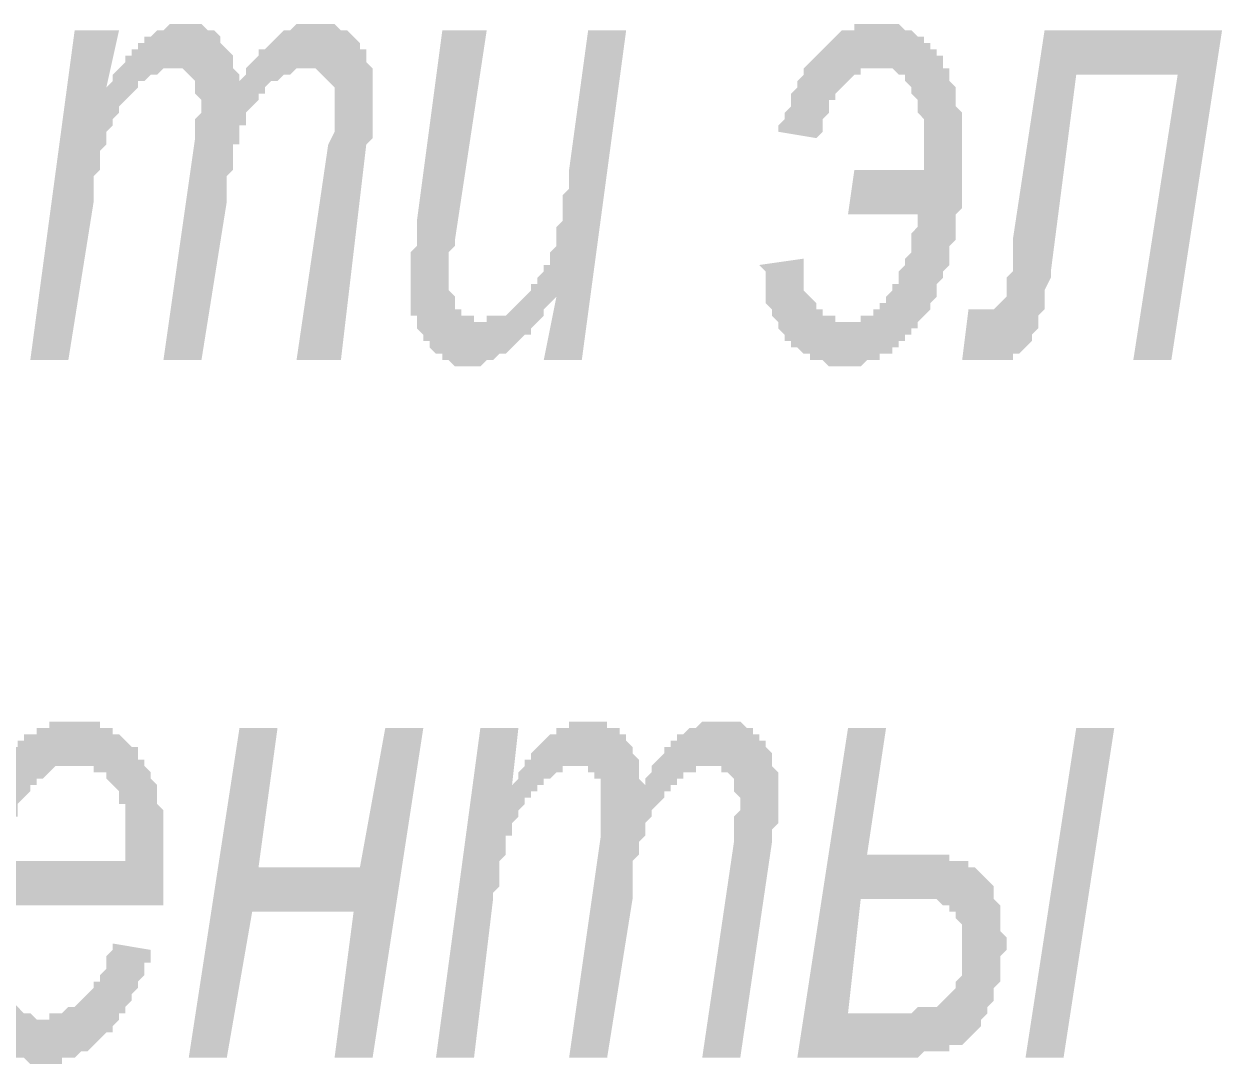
# Model space of a CAD drawing. Header units: millimetres. Extents: x 1372 to 666090, y 1285 to 31551.
# Drawn here: x 573663 to 574451, y 8653 to 9337 of the extents above; entities that cross this region are included whole.
import ezdxf

# ---------------------------------------------------------------- set-up
doc = ezdxf.new("R2010")
doc.units = ezdxf.units.MM
doc.layers.add('PDF _75-АЗ Штамп', color=7, linetype='Continuous')

msp = doc.modelspace()

# ---------------------------------------------------------------- hatches: boundary and pattern name
at = {"layer": 'PDF _75-АЗ Штамп', "transparency": 33554559}
for points in [[(573666.86, 9115.95), (573696.06, 9332.83), (573725.25, 9332.83), (573716.91, 9295.29), (573721.08, 9299.46), (573721.08, 9303.63), (573725.25, 9307.8), (573729.42, 9311.97), (573729.42, 9316.15), (573733.59, 9316.15), (573733.59, 9320.32), (573737.77, 9320.32), (573737.77, 9324.49), (573741.94, 9324.49), (573741.94, 9328.66), (573741.94, 9328.66), (573746.11, 9328.66), (573750.28, 9332.83), (573750.28, 9332.83), (573754.45, 9332.83), (573758.62, 9337), (573758.62, 9337), (573762.79, 9337), (573766.96, 9337), (573766.96, 9337), (573771.13, 9337), (573775.3, 9337), (573775.3, 9337), (573779.47, 9337), (573783.64, 9332.83), (573783.64, 9332.83), (573787.81, 9332.83), (573791.98, 9328.66), (573791.98, 9328.66), (573791.98, 9324.49), (573796.15, 9320.32), (573796.15, 9320.32), (573800.32, 9316.15), (573800.32, 9311.97), (573800.32, 9307.8), (573804.5, 9303.63), (573804.5, 9299.46), (573804.5, 9295.29), (573804.5, 9299.46), (573808.67, 9303.63), (573808.67, 9307.8), (573812.84, 9311.97), (573812.84, 9311.97), (573817.01, 9316.15), (573817.01, 9320.32), (573821.18, 9320.32), (573825.35, 9324.49), (573825.35, 9324.49), (573829.52, 9328.66), (573829.52, 9328.66), (573829.52, 9328.66), (573833.69, 9332.83), (573837.86, 9332.83), (573837.86, 9332.83), (573842.03, 9337), (573846.2, 9337), (573846.2, 9337), (573850.37, 9337), (573854.54, 9337), (573854.54, 9337), (573858.71, 9337), (573862.88, 9337), (573862.88, 9337), (573867.06, 9337), (573871.23, 9332.83), (573871.23, 9332.83), (573875.4, 9332.83), (573879.57, 9328.66), (573879.57, 9328.66), (573883.74, 9324.49), (573883.74, 9324.49), (573883.74, 9320.32), (573887.91, 9320.32), (573887.91, 9316.15), (573887.91, 9311.97), (573892.08, 9307.8), (573892.08, 9303.63), (573892.08, 9299.46), (573892.08, 9295.29), (573892.08, 9291.12), (573892.08, 9286.95), (573892.08, 9286.95), (573892.08, 9282.78), (573892.08, 9278.61), (573892.08, 9274.44), (573892.08, 9270.27), (573892.08, 9266.1), (573892.08, 9261.93), (573887.91, 9257.76), (573887.91, 9257.76), (573871.23, 9115.95), (573842.03, 9115.95), (573862.88, 9257.76), (573867.06, 9266.1), (573867.06, 9270.27), (573867.06, 9274.44), (573867.06, 9278.61), (573867.06, 9282.78), (573867.06, 9282.78), (573867.06, 9282.78), (573867.06, 9286.95), (573867.06, 9291.12), (573867.06, 9295.29), (573862.88, 9299.46), (573862.88, 9299.46), (573858.71, 9303.63), (573858.71, 9303.63), (573854.54, 9307.8), (573850.37, 9307.8), (573850.37, 9307.8), (573850.37, 9307.8), (573846.2, 9307.8), (573842.03, 9307.8), (573842.03, 9307.8), (573837.86, 9303.63), (573833.69, 9303.63), (573833.69, 9303.63), (573829.52, 9299.46), (573825.35, 9299.46), (573825.35, 9299.46), (573821.18, 9295.29), (573821.18, 9291.12), (573817.01, 9291.12), (573817.01, 9286.95), (573812.84, 9282.78), (573812.84, 9282.78), (573808.67, 9278.61), (573808.67, 9274.44), (573808.67, 9270.27), (573808.67, 9270.27), (573804.5, 9270.27), (573804.5, 9266.1), (573804.5, 9261.93), (573804.5, 9257.76), (573800.32, 9257.76), (573800.32, 9253.59), (573800.32, 9249.42), (573800.32, 9245.24), (573800.32, 9241.07), (573796.15, 9236.9), (573796.15, 9228.56), (573796.15, 9224.39), (573796.15, 9220.22), (573779.47, 9115.95), (573754.45, 9115.95), (573775.3, 9261.93), (573775.3, 9266.1), (573775.3, 9274.44), (573779.47, 9278.61), (573779.47, 9278.61), (573779.47, 9282.78), (573779.47, 9282.78), (573779.47, 9286.95), (573775.3, 9291.12), (573775.3, 9295.29), (573775.3, 9299.46), (573775.3, 9299.46), (573771.13, 9303.63), (573771.13, 9303.63), (573766.96, 9307.8), (573762.79, 9307.8), (573762.79, 9307.8), (573758.62, 9307.8), (573754.45, 9307.8), (573754.45, 9307.8), (573750.28, 9303.63), (573750.28, 9303.63), (573746.11, 9303.63), (573741.94, 9299.46), (573741.94, 9299.46), (573737.77, 9299.46), (573737.77, 9295.29), (573733.59, 9291.12), (573733.59, 9291.12), (573729.42, 9286.95), (573729.42, 9286.95), (573725.25, 9282.78), (573725.25, 9278.61), (573721.08, 9274.44), (573721.08, 9270.27), (573721.08, 9270.27), (573716.91, 9266.1), (573716.91, 9266.1), (573716.91, 9261.93), (573716.91, 9257.76), (573712.74, 9253.59), (573712.74, 9249.42), (573712.74, 9245.24), (573712.74, 9241.07), (573708.57, 9236.9), (573708.57, 9232.73), (573708.57, 9228.56), (573708.57, 9224.39), (573708.57, 9220.22), (573708.57, 9220.22), (573691.89, 9115.95)], [(574204.88, 9211.88), (574209.05, 9241.07), (574254.92, 9241.07), (574254.92, 9257.76), (574254.92, 9261.93), (574254.92, 9266.1), (574254.92, 9270.27), (574254.92, 9274.44), (574250.75, 9278.61), (574250.75, 9282.78), (574250.75, 9286.95), (574246.58, 9291.12), (574246.58, 9295.29), (574246.58, 9295.29), (574246.58, 9295.29), (574242.41, 9299.46), (574242.41, 9303.63), (574238.24, 9303.63), (574238.24, 9303.63), (574234.07, 9307.8), (574229.9, 9307.8), (574229.9, 9307.8), (574225.73, 9307.8), (574225.73, 9307.8), (574221.56, 9307.8), (574217.39, 9307.8), (574217.39, 9307.8), (574213.22, 9307.8), (574213.22, 9303.63), (574209.05, 9303.63), (574209.05, 9303.63), (574204.88, 9299.46), (574204.88, 9299.46), (574200.71, 9295.29), (574200.71, 9295.29), (574196.54, 9291.12), (574196.54, 9286.95), (574192.37, 9286.95), (574192.37, 9282.78), (574192.37, 9278.61), (574188.19, 9274.44), (574188.19, 9270.27), (574188.19, 9266.1), (574184.02, 9261.93), (574159, 9266.1), (574159, 9270.27), (574163.17, 9274.44), (574163.17, 9278.61), (574167.34, 9282.78), (574167.34, 9286.95), (574167.34, 9291.12), (574171.51, 9295.29), (574171.51, 9299.46), (574171.51, 9299.46), (574175.68, 9303.63), (574175.68, 9307.8), (574179.85, 9311.97), (574179.85, 9311.97), (574184.02, 9316.15), (574184.02, 9316.15), (574188.19, 9320.32), (574188.19, 9320.32), (574192.37, 9324.49), (574192.37, 9324.49), (574196.54, 9328.66), (574196.54, 9328.66), (574200.71, 9332.83), (574200.71, 9332.83), (574204.88, 9332.83), (574209.05, 9332.83), (574209.05, 9337), (574213.22, 9337), (574213.22, 9337), (574217.39, 9337), (574221.56, 9337), (574221.56, 9337), (574225.73, 9337), (574229.9, 9337), (574229.9, 9337), (574234.07, 9337), (574238.24, 9337), (574238.24, 9337), (574242.41, 9332.83), (574246.58, 9332.83), (574246.58, 9332.83), (574250.75, 9328.66), (574254.92, 9328.66), (574254.92, 9324.49), (574259.1, 9324.49), (574259.1, 9320.32), (574263.27, 9320.32), (574263.27, 9316.15), (574267.44, 9316.15), (574267.44, 9311.97), (574267.44, 9307.8), (574271.61, 9307.8), (574271.61, 9303.63), (574271.61, 9299.46), (574275.78, 9295.29), (574275.78, 9291.12), (574275.78, 9291.12), (574275.78, 9286.95), (574275.78, 9282.78), (574279.95, 9278.61), (574279.95, 9274.44), (574279.95, 9270.27), (574279.95, 9266.1), (574279.95, 9261.93), (574279.95, 9253.59), (574279.95, 9249.42), (574279.95, 9245.24), (574279.95, 9241.07), (574279.95, 9236.9), (574279.95, 9232.73), (574279.95, 9228.56), (574279.95, 9224.39), (574279.95, 9220.22), (574279.95, 9216.05), (574275.78, 9211.88), (574275.78, 9207.71), (574275.78, 9203.54), (574275.78, 9199.37), (574275.78, 9199.37), (574275.78, 9195.2), (574271.61, 9191.03), (574271.61, 9186.86), (574271.61, 9182.68), (574271.61, 9178.51), (574267.44, 9174.34), (574267.44, 9170.17), (574267.44, 9170.17), (574263.27, 9166), (574263.27, 9161.83), (574263.27, 9157.66), (574259.1, 9153.49), (574259.1, 9153.49), (574259.1, 9149.32), (574254.92, 9145.15), (574254.92, 9145.15), (574250.75, 9140.98), (574250.75, 9136.81), (574246.58, 9136.81), (574246.58, 9132.64), (574242.41, 9132.64), (574242.41, 9128.47), (574238.24, 9128.47), (574238.24, 9124.3), (574234.07, 9124.3), (574234.07, 9120.13), (574229.9, 9120.13), (574225.73, 9120.13), (574225.73, 9115.95), (574221.56, 9115.95), (574217.39, 9115.95), (574217.39, 9115.95), (574213.22, 9111.78), (574209.05, 9111.78), (574209.05, 9111.78), (574204.88, 9111.78), (574200.71, 9111.78), (574200.71, 9111.78), (574196.54, 9111.78), (574192.37, 9111.78), (574188.19, 9115.95), (574188.19, 9115.95), (574184.02, 9115.95), (574179.85, 9115.95), (574179.85, 9120.13), (574175.68, 9120.13), (574175.68, 9120.13), (574171.51, 9124.3), (574167.34, 9124.3), (574167.34, 9128.47), (574163.17, 9128.47), (574163.17, 9132.64), (574163.17, 9132.64), (574159, 9136.81), (574159, 9140.98), (574154.83, 9145.15), (574154.83, 9145.15), (574154.83, 9149.32), (574150.66, 9153.49), (574150.66, 9157.66), (574150.66, 9161.83), (574150.66, 9166), (574150.66, 9170.17), (574150.66, 9174.34), (574146.49, 9178.51), (574146.49, 9178.51), (574175.68, 9182.68), (574175.68, 9178.51), (574175.68, 9174.34), (574175.68, 9170.17), (574175.68, 9166), (574175.68, 9161.83), (574179.85, 9157.66), (574179.85, 9157.66), (574184.02, 9153.49), (574184.02, 9153.49), (574184.02, 9149.32), (574188.19, 9149.32), (574188.19, 9145.15), (574192.37, 9145.15), (574196.54, 9145.15), (574196.54, 9140.98), (574200.71, 9140.98), (574204.88, 9140.98), (574204.88, 9140.98), (574204.88, 9140.98), (574209.05, 9140.98), (574213.22, 9140.98), (574213.22, 9145.15), (574217.39, 9145.15), (574221.56, 9145.15), (574221.56, 9149.32), (574225.73, 9149.32), (574225.73, 9153.49), (574229.9, 9153.49), (574229.9, 9157.66), (574234.07, 9161.83), (574234.07, 9161.83), (574234.07, 9166), (574238.24, 9166), (574238.24, 9170.17), (574238.24, 9174.34), (574242.41, 9178.51), (574242.41, 9182.68), (574242.41, 9182.68), (574246.58, 9186.86), (574246.58, 9191.03), (574246.58, 9195.2), (574246.58, 9199.37), (574250.75, 9203.54), (574250.75, 9211.88), (574250.75, 9211.88)], [(574013.03, 9157.66), (574008.86, 9153.49), (574004.69, 9149.32), (574004.69, 9145.15), (574000.52, 9140.98), (574000.52, 9140.98), (573996.35, 9136.81), (573996.35, 9132.64), (573992.17, 9132.64), (573988, 9128.47), (573988, 9128.47), (573983.83, 9124.3), (573983.83, 9124.3), (573979.66, 9120.13), (573979.66, 9120.13), (573975.49, 9120.13), (573971.32, 9115.95), (573971.32, 9115.95), (573967.15, 9115.95), (573967.15, 9115.95), (573962.98, 9111.78), (573962.98, 9111.78), (573958.81, 9111.78), (573954.64, 9111.78), (573954.64, 9111.78), (573954.64, 9111.78), (573950.47, 9111.78), (573946.3, 9111.78), (573942.13, 9115.95), (573942.13, 9115.95), (573937.96, 9115.95), (573937.96, 9120.13), (573933.79, 9120.13), (573929.61, 9124.3), (573929.61, 9124.3), (573929.61, 9128.47), (573925.44, 9128.47), (573925.44, 9132.64), (573921.27, 9136.81), (573921.27, 9140.98), (573921.27, 9145.15), (573917.1, 9145.15), (573917.1, 9149.32), (573917.1, 9153.49), (573917.1, 9157.66), (573917.1, 9161.83), (573917.1, 9166), (573917.1, 9166), (573917.1, 9170.17), (573917.1, 9174.34), (573917.1, 9178.51), (573917.1, 9182.68), (573917.1, 9186.86), (573921.27, 9191.03), (573921.27, 9195.2), (573921.27, 9199.37), (573921.27, 9207.71), (573921.27, 9207.71), (573937.96, 9332.83), (573967.15, 9332.83), (573946.3, 9195.2), (573946.3, 9191.03), (573942.13, 9186.86), (573942.13, 9182.68), (573942.13, 9178.51), (573942.13, 9174.34), (573942.13, 9170.17), (573942.13, 9170.17), (573942.13, 9161.83), (573942.13, 9161.83), (573946.3, 9157.66), (573946.3, 9153.49), (573946.3, 9149.32), (573946.3, 9149.32), (573950.47, 9149.32), (573950.47, 9145.15), (573954.64, 9145.15), (573958.81, 9145.15), (573958.81, 9140.98), (573962.98, 9140.98), (573967.15, 9140.98), (573967.15, 9145.15), (573971.32, 9145.15), (573975.49, 9145.15), (573975.49, 9145.15), (573979.66, 9145.15), (573983.83, 9149.32), (573983.83, 9149.32), (573988, 9153.49), (573988, 9153.49), (573992.17, 9157.66), (573992.17, 9157.66), (573996.35, 9161.83), (573996.35, 9166), (574000.52, 9166), (574000.52, 9170.17), (574004.69, 9174.34), (574004.69, 9178.51), (574008.86, 9178.51), (574008.86, 9182.68), (574008.86, 9186.86), (574013.03, 9191.03), (574013.03, 9195.2), (574013.03, 9199.37), (574013.03, 9199.37), (574013.03, 9203.54), (574017.2, 9207.71), (574017.2, 9207.71), (574017.2, 9211.88), (574017.2, 9216.05), (574017.2, 9220.22), (574017.2, 9224.39), (574021.37, 9228.56), (574021.37, 9236.9), (574021.37, 9241.07), (574033.88, 9332.83), (574058.9, 9332.83), (574029.71, 9115.95), (574004.69, 9115.95)], [(574334.17, 9332.83), (574450.95, 9332.83), (574417.58, 9115.95), (574392.56, 9115.95), (574421.75, 9303.63), (574355.02, 9303.63), (574338.34, 9174.34), (574338.34, 9170.17), (574334.17, 9161.83), (574334.17, 9157.66), (574334.17, 9153.49), (574334.17, 9149.32), (574330, 9145.15), (574330, 9140.98), (574330, 9140.98), (574330, 9136.81), (574325.83, 9132.64), (574325.83, 9132.64), (574325.83, 9128.47), (574325.83, 9128.47), (574321.66, 9124.3), (574321.66, 9124.3), (574317.48, 9120.13), (574313.31, 9120.13), (574313.31, 9115.95), (574309.14, 9115.95), (574309.14, 9115.95), (574304.97, 9115.95), (574300.8, 9115.95), (574300.8, 9115.95), (574296.63, 9115.95), (574296.63, 9115.95), (574292.46, 9115.95), (574292.46, 9115.95), (574288.29, 9115.95), (574284.12, 9115.95), (574279.95, 9115.95), (574279.95, 9115.95), (574284.12, 9149.32), (574284.12, 9149.32), (574288.29, 9149.32), (574292.46, 9149.32), (574292.46, 9149.32), (574296.63, 9149.32), (574300.8, 9149.32), (574300.8, 9149.32), (574304.97, 9153.49), (574304.97, 9153.49), (574304.97, 9153.49), (574309.14, 9157.66), (574309.14, 9157.66), (574309.14, 9161.83), (574309.14, 9161.83), (574309.14, 9166), (574309.14, 9170.17), (574313.31, 9174.34), (574313.31, 9178.51), (574313.31, 9186.86), (574313.31, 9191.03), (574313.31, 9195.2)], [(573933.79, 8657.18), (573962.98, 8874.06), (573988, 8874.06), (573983.83, 8836.52), (573988, 8840.69), (573988, 8844.86), (573992.17, 8849.03), (573992.17, 8853.2), (573996.35, 8853.2), (573996.35, 8857.37), (574000.52, 8861.55), (574000.52, 8861.55), (574004.69, 8865.72), (574004.69, 8865.72), (574008.86, 8869.89), (574008.86, 8869.89), (574013.03, 8869.89), (574013.03, 8874.06), (574017.2, 8874.06), (574021.37, 8874.06), (574021.37, 8878.23), (574025.54, 8878.23), (574029.71, 8878.23), (574029.71, 8878.23), (574033.88, 8878.23), (574038.05, 8878.23), (574038.05, 8878.23), (574042.22, 8878.23), (574046.39, 8878.23), (574046.39, 8874.06), (574050.56, 8874.06), (574054.73, 8874.06), (574054.73, 8869.89), (574058.9, 8869.89), (574058.9, 8865.72), (574063.08, 8861.55), (574063.08, 8861.55), (574063.08, 8857.37), (574067.25, 8853.2), (574067.25, 8849.03), (574067.25, 8844.86), (574067.25, 8840.69), (574071.42, 8836.52), (574071.42, 8840.69), (574075.59, 8844.86), (574075.59, 8849.03), (574079.76, 8853.2), (574079.76, 8853.2), (574083.93, 8857.37), (574083.93, 8861.55), (574088.1, 8861.55), (574088.1, 8865.72), (574092.27, 8865.72), (574092.27, 8869.89), (574092.27, 8869.89), (574096.44, 8869.89), (574100.61, 8874.06), (574100.61, 8874.06), (574104.78, 8874.06), (574108.95, 8878.23), (574108.95, 8878.23), (574113.12, 8878.23), (574117.29, 8878.23), (574117.29, 8878.23), (574121.46, 8878.23), (574125.63, 8878.23), (574125.63, 8878.23), (574129.81, 8878.23), (574133.98, 8878.23), (574138.15, 8874.06), (574138.15, 8874.06), (574142.32, 8874.06), (574142.32, 8869.89), (574146.49, 8869.89), (574146.49, 8865.72), (574150.66, 8865.72), (574150.66, 8861.55), (574150.66, 8861.55), (574154.83, 8857.37), (574154.83, 8853.2), (574154.83, 8849.03), (574159, 8844.86), (574159, 8840.69), (574159, 8836.52), (574159, 8832.35), (574159, 8828.18), (574159, 8828.18), (574159, 8824.01), (574159, 8819.84), (574159, 8815.67), (574159, 8811.5), (574154.83, 8807.33), (574154.83, 8803.16), (574154.83, 8798.99), (574154.83, 8798.99), (574133.98, 8657.18), (574108.95, 8657.18), (574129.81, 8798.99), (574129.81, 8807.33), (574129.81, 8811.5), (574129.81, 8815.67), (574133.98, 8819.84), (574133.98, 8824.01), (574133.98, 8824.01), (574133.98, 8824.01), (574133.98, 8828.18), (574129.81, 8832.35), (574129.81, 8836.52), (574129.81, 8840.69), (574129.81, 8840.69), (574125.63, 8844.86), (574121.46, 8844.86), (574121.46, 8849.03), (574117.29, 8849.03), (574113.12, 8849.03), (574113.12, 8849.03), (574113.12, 8849.03), (574108.95, 8849.03), (574104.78, 8849.03), (574104.78, 8844.86), (574100.61, 8844.86), (574096.44, 8844.86), (574096.44, 8840.69), (574092.27, 8840.69), (574092.27, 8836.52), (574088.1, 8836.52), (574088.1, 8832.35), (574083.93, 8832.35), (574083.93, 8828.18), (574079.76, 8824.01), (574079.76, 8824.01), (574075.59, 8819.84), (574075.59, 8815.67), (574071.42, 8811.5), (574071.42, 8811.5), (574071.42, 8811.5), (574071.42, 8807.33), (574071.42, 8803.16), (574067.25, 8798.99), (574067.25, 8798.99), (574067.25, 8794.82), (574067.25, 8790.64), (574063.08, 8786.47), (574063.08, 8782.3), (574063.08, 8778.13), (574063.08, 8769.79), (574063.08, 8765.62), (574063.08, 8761.45), (574046.39, 8657.18), (574021.37, 8657.18), (574042.22, 8803.16), (574042.22, 8807.33), (574042.22, 8815.67), (574042.22, 8819.84), (574042.22, 8819.84), (574042.22, 8824.01), (574042.22, 8824.01), (574042.22, 8828.18), (574042.22, 8832.35), (574042.22, 8836.52), (574042.22, 8840.69), (574038.05, 8840.69), (574038.05, 8844.86), (574033.88, 8844.86), (574033.88, 8849.03), (574029.71, 8849.03), (574025.54, 8849.03), (574025.54, 8849.03), (574021.37, 8849.03), (574017.2, 8849.03), (574017.2, 8844.86), (574013.03, 8844.86), (574013.03, 8844.86), (574008.86, 8840.69), (574004.69, 8840.69), (574004.69, 8836.52), (574000.52, 8836.52), (574000.52, 8832.35), (573996.35, 8832.35), (573996.35, 8828.18), (573992.17, 8828.18), (573992.17, 8824.01), (573988, 8819.84), (573988, 8815.67), (573983.83, 8811.5), (573983.83, 8811.5), (573983.83, 8807.33), (573983.83, 8803.16), (573979.66, 8803.16), (573979.66, 8798.99), (573979.66, 8794.82), (573979.66, 8790.64), (573975.49, 8786.47), (573975.49, 8782.3), (573975.49, 8778.13), (573975.49, 8773.96), (573975.49, 8769.79), (573971.32, 8765.62), (573971.32, 8761.45), (573971.32, 8761.45), (573958.81, 8657.18)], [(573804.5, 8874.06), (573829.52, 8874.06), (573817.01, 8782.3), (573883.74, 8782.3), (573900.42, 8874.06), (573925.44, 8874.06), (573892.08, 8657.18), (573867.06, 8657.18), (573879.57, 8753.11), (573812.84, 8753.11), (573796.15, 8657.18), (573771.13, 8657.18)]]:
    msp.add_hatch(color=256, dxfattribs=at).paths.add_polyline_path(points)
h = msp.add_hatch(color=256, dxfattribs=at)
h.paths.add_polyline_path([(573721.08, 8732.26), (573746.11, 8728.08), (573746.11, 8723.91), (573746.11, 8719.74), (573741.94, 8719.74), (573741.94, 8715.57), (573741.94, 8711.4), (573737.77, 8707.23), (573737.77, 8703.06), (573737.77, 8703.06), (573733.59, 8698.89), (573733.59, 8694.72), (573729.42, 8690.55), (573729.42, 8686.38), (573725.25, 8686.38), (573725.25, 8682.21), (573721.08, 8678.04), (573721.08, 8678.04), (573721.08, 8673.87), (573716.91, 8673.87), (573712.74, 8669.7), (573712.74, 8669.7), (573708.57, 8665.53), (573708.57, 8665.53), (573704.4, 8661.35), (573704.4, 8661.35), (573700.23, 8661.35), (573696.06, 8657.18), (573696.06, 8657.18), (573691.89, 8657.18), (573687.72, 8657.18), (573687.72, 8653.01), (573683.55, 8653.01), (573679.38, 8653.01), (573679.38, 8653.01), (573675.21, 8653.01), (573671.03, 8653.01), (573671.03, 8653.01), (573666.86, 8653.01), (573662.69, 8657.18), (573662.69, 8657.18), (573658.52, 8657.18), (573654.35, 8657.18), (573654.35, 8661.35), (573650.18, 8661.35), (573646.01, 8661.35), (573646.01, 8665.53), (573646.01, 8665.53), (573641.84, 8665.53), (573641.84, 8669.7), (573637.67, 8669.7), (573633.5, 8673.87), (573633.5, 8678.04), (573629.33, 8678.04), (573629.33, 8682.21), (573629.33, 8686.38), (573625.16, 8690.55), (573625.16, 8694.72), (573625.16, 8698.89), (573625.16, 8698.89), (573620.99, 8698.89), (573620.99, 8703.06), (573620.99, 8707.23), (573620.99, 8711.4), (573616.82, 8715.57), (573616.82, 8719.74), (573616.82, 8723.91), (573616.82, 8728.08), (573616.82, 8732.26), (573616.82, 8736.43), (573616.82, 8740.6), (573616.82, 8744.77), (573616.82, 8744.77), (573616.82, 8748.94), (573616.82, 8753.11), (573616.82, 8757.28), (573616.82, 8761.45), (573616.82, 8765.62), (573616.82, 8769.79), (573616.82, 8773.96), (573616.82, 8778.13), (573620.99, 8782.3), (573620.99, 8786.47), (573620.99, 8790.64), (573620.99, 8794.82), (573620.99, 8794.82), (573625.16, 8798.99), (573625.16, 8803.16), (573625.16, 8807.33), (573625.16, 8811.5), (573629.33, 8811.5), (573629.33, 8815.67), (573629.33, 8819.84), (573633.5, 8824.01), (573633.5, 8828.18), (573633.5, 8832.35), (573637.67, 8836.52), (573637.67, 8840.69), (573641.84, 8840.69), (573641.84, 8844.86), (573646.01, 8849.03), (573646.01, 8849.03), (573650.18, 8853.2), (573650.18, 8857.37), (573654.35, 8857.37), (573654.35, 8861.55), (573658.52, 8861.55), (573658.52, 8861.55), (573658.52, 8865.72), (573662.69, 8865.72), (573662.69, 8869.89), (573666.86, 8869.89), (573671.03, 8869.89), (573671.03, 8874.06), (573675.21, 8874.06), (573679.38, 8874.06), (573679.38, 8878.23), (573683.55, 8878.23), (573687.72, 8878.23), (573687.72, 8878.23), (573691.89, 8878.23), (573696.06, 8878.23), (573696.06, 8878.23), (573700.23, 8878.23), (573704.4, 8878.23), (573704.4, 8878.23), (573708.57, 8878.23), (573712.74, 8878.23), (573712.74, 8874.06), (573716.91, 8874.06), (573721.08, 8874.06), (573721.08, 8869.89), (573725.25, 8869.89), (573725.25, 8869.89), (573729.42, 8865.72), (573729.42, 8865.72), (573733.59, 8861.55), (573737.77, 8861.55), (573737.77, 8857.37), (573737.77, 8853.2), (573741.94, 8853.2), (573741.94, 8849.03), (573746.11, 8844.86), (573746.11, 8844.86), (573746.11, 8840.69), (573750.28, 8836.52), (573750.28, 8832.35), (573750.28, 8828.18), (573750.28, 8824.01), (573754.45, 8819.84), (573754.45, 8819.84), (573754.45, 8815.67), (573754.45, 8811.5), (573754.45, 8807.33), (573754.45, 8803.16), (573754.45, 8794.82), (573754.45, 8790.64), (573754.45, 8790.64), (573754.45, 8786.47), (573754.45, 8782.3), (573754.45, 8778.13), (573754.45, 8773.96), (573754.45, 8769.79), (573754.45, 8765.62), (573754.45, 8761.45), (573754.45, 8757.28), (573641.84, 8757.28), (573641.84, 8753.11), (573641.84, 8748.94), (573641.84, 8744.77), (573641.84, 8740.6), (573641.84, 8736.43), (573641.84, 8732.26), (573641.84, 8728.08), (573641.84, 8723.91), (573646.01, 8719.74), (573646.01, 8715.57), (573646.01, 8711.4), (573646.01, 8707.23), (573650.18, 8707.23), (573650.18, 8703.06), (573650.18, 8698.89), (573650.18, 8698.89), (573654.35, 8694.72), (573654.35, 8694.72), (573658.52, 8690.55), (573658.52, 8690.55), (573662.69, 8686.38), (573666.86, 8686.38), (573666.86, 8686.38), (573671.03, 8682.21), (573675.21, 8682.21), (573675.21, 8682.21), (573679.38, 8682.21), (573679.38, 8686.38), (573683.55, 8686.38), (573687.72, 8686.38), (573687.72, 8686.38), (573691.89, 8690.55), (573696.06, 8690.55), (573696.06, 8690.55), (573700.23, 8694.72), (573700.23, 8694.72), (573704.4, 8698.89), (573704.4, 8698.89), (573708.57, 8703.06), (573708.57, 8707.23), (573712.74, 8707.23), (573712.74, 8711.4), (573716.91, 8715.57), (573716.91, 8719.74), (573716.91, 8723.91), (573721.08, 8728.08), (573721.08, 8732.26), (573721.08, 8732.26)], flags=0)
h.paths.add_polyline_path([(573646.01, 8786.47), (573729.42, 8786.47), (573729.42, 8790.64), (573729.42, 8794.82), (573729.42, 8798.99), (573729.42, 8803.16), (573729.42, 8807.33), (573729.42, 8811.5), (573729.42, 8815.67), (573729.42, 8819.84), (573729.42, 8824.01), (573725.25, 8824.01), (573725.25, 8828.18), (573725.25, 8832.35), (573721.08, 8836.52), (573721.08, 8836.52), (573721.08, 8836.52), (573716.91, 8840.69), (573716.91, 8844.86), (573712.74, 8844.86), (573708.57, 8844.86), (573708.57, 8849.03), (573704.4, 8849.03), (573700.23, 8849.03), (573700.23, 8849.03), (573696.06, 8849.03), (573696.06, 8849.03), (573691.89, 8849.03), (573687.72, 8849.03), (573687.72, 8849.03), (573683.55, 8849.03), (573679.38, 8844.86), (573679.38, 8844.86), (573675.21, 8840.69), (573671.03, 8840.69), (573671.03, 8836.52), (573666.86, 8836.52), (573666.86, 8832.35), (573666.86, 8832.35), (573662.69, 8828.18), (573662.69, 8828.18), (573658.52, 8824.01), (573658.52, 8819.84), (573658.52, 8815.67), (573654.35, 8815.67), (573654.35, 8811.5), (573654.35, 8807.33), (573650.18, 8803.16), (573650.18, 8798.99), (573650.18, 8794.82), (573646.01, 8790.64), (573646.01, 8786.47), (573646.01, 8786.47)], flags=0)
h = msp.add_hatch(color=256, dxfattribs=at)
h.paths.add_polyline_path([(574355.02, 8874.06), (574380.04, 8874.06), (574346.68, 8657.18), (574321.66, 8657.18)], flags=0)
h.paths.add_polyline_path([(574204.88, 8874.06), (574229.9, 8874.06), (574217.39, 8790.64), (574246.58, 8790.64), (574250.75, 8790.64), (574254.92, 8790.64), (574259.1, 8790.64), (574259.1, 8790.64), (574263.27, 8790.64), (574267.44, 8790.64), (574271.61, 8790.64), (574271.61, 8786.47), (574275.78, 8786.47), (574275.78, 8786.47), (574279.95, 8786.47), (574279.95, 8786.47), (574284.12, 8786.47), (574284.12, 8786.47), (574284.12, 8782.3), (574288.29, 8782.3), (574292.46, 8778.13), (574292.46, 8778.13), (574296.63, 8773.96), (574296.63, 8773.96), (574300.8, 8769.79), (574300.8, 8765.62), (574300.8, 8765.62), (574300.8, 8761.45), (574304.97, 8757.28), (574304.97, 8753.11), (574304.97, 8748.94), (574304.97, 8744.77), (574304.97, 8740.6), (574309.14, 8736.43), (574309.14, 8732.26), (574309.14, 8732.26), (574309.14, 8728.08), (574304.97, 8723.91), (574304.97, 8719.74), (574304.97, 8715.57), (574304.97, 8711.4), (574304.97, 8707.23), (574304.97, 8707.23), (574300.8, 8703.06), (574300.8, 8698.89), (574300.8, 8694.72), (574296.63, 8690.55), (574296.63, 8686.38), (574296.63, 8686.38), (574292.46, 8682.21), (574292.46, 8678.04), (574288.29, 8673.87), (574288.29, 8673.87), (574284.12, 8669.7), (574284.12, 8669.7), (574279.95, 8665.53), (574275.78, 8665.53), (574275.78, 8665.53), (574275.78, 8665.53), (574271.61, 8665.53), (574271.61, 8661.35), (574267.44, 8661.35), (574267.44, 8661.35), (574263.27, 8661.35), (574259.1, 8661.35), (574259.1, 8661.35), (574254.92, 8661.35), (574250.75, 8657.18), (574246.58, 8657.18), (574246.58, 8657.18), (574242.41, 8657.18), (574238.24, 8657.18), (574171.51, 8657.18)], flags=0)
h.paths.add_polyline_path([(574204.88, 8686.38), (574234.07, 8686.38), (574238.24, 8686.38), (574242.41, 8686.38), (574246.58, 8686.38), (574250.75, 8690.55), (574250.75, 8690.55), (574254.92, 8690.55), (574259.1, 8690.55), (574259.1, 8690.55), (574263.27, 8690.55), (574263.27, 8690.55), (574267.44, 8694.72), (574267.44, 8694.72), (574271.61, 8698.89), (574271.61, 8698.89), (574275.78, 8703.06), (574275.78, 8703.06), (574275.78, 8707.23), (574279.95, 8711.4), (574279.95, 8715.57), (574279.95, 8719.74), (574279.95, 8723.91), (574279.95, 8728.08), (574279.95, 8728.08), (574279.95, 8732.26), (574279.95, 8736.43), (574279.95, 8740.6), (574279.95, 8744.77), (574275.78, 8748.94), (574275.78, 8748.94), (574275.78, 8753.11), (574271.61, 8753.11), (574271.61, 8757.28), (574267.44, 8757.28), (574267.44, 8757.28), (574263.27, 8761.45), (574263.27, 8761.45), (574259.1, 8761.45), (574254.92, 8761.45), (574254.92, 8761.45), (574250.75, 8761.45), (574246.58, 8761.45), (574242.41, 8761.45), (574213.22, 8761.45)], flags=0)

doc.saveas('drawing.dxf')
